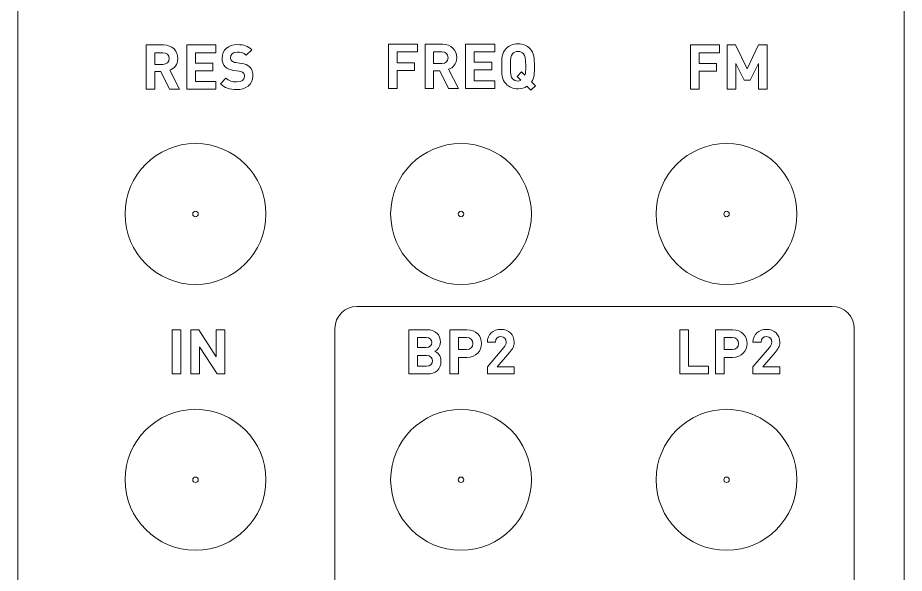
# Model space of a CAD drawing. Header units: inches. Extents: x 85 to 125, y -208 to -80.
# Drawn here: x 84.81 to 125.11, y -183.1 to -157.88 of the extents above; entities that cross this region are included whole.
import ezdxf

# ---------------------------------------------------------------- set-up
doc = ezdxf.new("R2010")
doc.units = ezdxf.units.IN
doc.header["$MEASUREMENT"] = 0
doc.layers.add('cut rectangle', color=7, linetype='Continuous')
doc.layers.add('drawing', color=7, linetype='Continuous')

# ---------------------------------------------------------------- blocks, each defined once
blk = doc.blocks.new('block 5')
at = {"layer": 'drawing', "color": 7, "lineweight": 9, "true_color": 0xffffff}
blk.add_lwpolyline([(93.814, -159.463), (92.883, -159.463), (92.883, -159.934), (93.675, -159.934), (93.675, -160.284), (92.883, -160.284), (92.883, -160.772), (93.814, -160.772), (93.814, -161.122), (92.49, -161.122), (92.49, -159.113), (93.814, -159.113), (93.814, -159.463)], dxfattribs=at)
for points, knots in [([(91.711, -161.122), (91.711, -161.122), (91.318, -160.321), (91.318, -160.321), (91.318, -160.321), (91.036, -160.321), (91.036, -160.321), (91.036, -160.321), (91.036, -161.122), (91.036, -161.122), (91.036, -161.122), (90.644, -161.122), (90.644, -161.122), (90.644, -161.122), (90.644, -159.113), (90.644, -159.113), (90.644, -159.113), (91.431, -159.113), (91.431, -159.113), (91.84, -159.113), (92.083, -159.393), (92.083, -159.728), (92.083, -160.011), (91.911, -160.186), (91.716, -160.256), (91.716, -160.256), (92.165, -161.122), (92.165, -161.122), (92.165, -161.122), (91.711, -161.122), (91.711, -161.122)], [0, 0, 0, 0, 1, 1, 1, 2, 2, 2, 3, 3, 3, 4, 4, 4, 5, 5, 5, 6, 6, 6, 7, 7, 7, 8, 8, 8, 9, 9, 9, 10, 10, 10, 10]), ([(94.751, -161.139), (94.447, -161.139), (94.215, -161.074), (94.018, -160.874), (94.018, -160.874), (94.272, -160.62), (94.272, -160.62), (94.399, -160.747), (94.571, -160.789), (94.757, -160.789), (94.988, -160.789), (95.113, -160.702), (95.113, -160.541), (95.113, -160.47), (95.093, -160.411), (95.05, -160.372), (95.011, -160.335), (94.966, -160.315), (94.873, -160.301), (94.873, -160.301), (94.63, -160.267), (94.63, -160.267), (94.458, -160.242), (94.331, -160.188), (94.241, -160.101), (94.145, -160.005), (94.097, -159.875), (94.097, -159.706), (94.097, -159.347), (94.362, -159.096), (94.796, -159.096), (95.073, -159.096), (95.273, -159.164), (95.446, -159.33), (95.446, -159.33), (95.197, -159.576), (95.197, -159.576), (95.07, -159.455), (94.918, -159.438), (94.785, -159.438), (94.576, -159.438), (94.475, -159.553), (94.475, -159.692), (94.475, -159.742), (94.492, -159.796), (94.534, -159.836), (94.574, -159.872), (94.638, -159.903), (94.72, -159.915), (94.72, -159.915), (94.957, -159.949), (94.957, -159.949), (95.141, -159.974), (95.256, -160.025), (95.341, -160.104), (95.448, -160.205), (95.496, -160.352), (95.496, -160.53), (95.496, -160.919), (95.172, -161.139), (94.751, -161.139)], [0, 0, 0, 0, 1, 1, 1, 2, 2, 2, 3, 3, 3, 4, 4, 4, 5, 5, 5, 6, 6, 6, 7, 7, 7, 8, 8, 8, 9, 9, 9, 10, 10, 10, 11, 11, 11, 12, 12, 12, 13, 13, 13, 14, 14, 14, 15, 15, 15, 16, 16, 16, 17, 17, 17, 18, 18, 18, 19, 19, 19, 20, 20, 20, 20]), ([(91.406, -159.463), (91.406, -159.463), (91.036, -159.463), (91.036, -159.463), (91.036, -159.463), (91.036, -159.994), (91.036, -159.994), (91.036, -159.994), (91.406, -159.994), (91.406, -159.994), (91.578, -159.994), (91.691, -159.884), (91.691, -159.728), (91.691, -159.573), (91.578, -159.463), (91.406, -159.463)], [0, 0, 0, 0, 1, 1, 1, 2, 2, 2, 3, 3, 3, 4, 4, 4, 5, 5, 5, 5])]:
    blk.add_open_spline(points, degree=3, knots=knots, dxfattribs=at)
blk = doc.blocks.new('block 6')
at = {"layer": 'drawing', "color": 7, "lineweight": 9, "true_color": 0xffffff}
for points in [[(102.048, -159.425), (102.048, -159.919), (102.841, -159.919), (102.841, -160.269), (102.048, -160.269), (102.048, -161.084), (101.655, -161.084), (101.655, -159.075), (102.979, -159.075), (102.979, -159.425), (102.048, -159.425)], [(105.168, -161.084), (105.168, -159.075), (106.491, -159.075), (106.491, -159.425), (105.56, -159.425), (105.56, -159.897), (106.353, -159.897), (106.353, -160.246), (105.56, -160.246), (105.56, -160.734), (106.491, -160.734), (106.491, -161.084), (105.168, -161.084)]]:
    blk.add_lwpolyline(points, dxfattribs=at)
for points, knots in [([(104.388, -161.084), (104.388, -161.084), (103.995, -160.283), (103.995, -160.283), (103.995, -160.283), (103.713, -160.283), (103.713, -160.283), (103.713, -160.283), (103.713, -161.084), (103.713, -161.084), (103.713, -161.084), (103.321, -161.084), (103.321, -161.084), (103.321, -161.084), (103.321, -159.075), (103.321, -159.075), (103.321, -159.075), (104.108, -159.075), (104.108, -159.075), (104.517, -159.075), (104.76, -159.355), (104.76, -159.69), (104.76, -159.973), (104.588, -160.148), (104.393, -160.218), (104.393, -160.218), (104.842, -161.084), (104.842, -161.084), (104.842, -161.084), (104.388, -161.084), (104.388, -161.084)], [0, 0, 0, 0, 1, 1, 1, 2, 2, 2, 3, 3, 3, 4, 4, 4, 5, 5, 5, 6, 6, 6, 7, 7, 7, 8, 8, 8, 9, 9, 9, 10, 10, 10, 10]), ([(108.133, -161.169), (108.133, -161.169), (107.956, -160.991), (107.956, -160.991), (107.843, -161.065), (107.707, -161.101), (107.55, -161.101), (107.321, -161.101), (107.146, -161.022), (107.005, -160.881), (106.802, -160.678), (106.808, -160.427), (106.808, -160.08), (106.808, -159.733), (106.802, -159.482), (107.005, -159.278), (107.146, -159.138), (107.321, -159.058), (107.55, -159.058), (107.778, -159.058), (107.95, -159.138), (108.091, -159.278), (108.295, -159.482), (108.292, -159.733), (108.292, -160.08), (108.292, -160.382), (108.295, -160.604), (108.168, -160.791), (108.168, -160.791), (108.339, -160.963), (108.339, -160.963), (108.339, -160.963), (108.133, -161.169), (108.133, -161.169)], [0, 0, 0, 0, 1, 1, 1, 2, 2, 2, 3, 3, 3, 4, 4, 4, 5, 5, 5, 6, 6, 6, 7, 7, 7, 8, 8, 8, 9, 9, 9, 10, 10, 10, 11, 11, 11, 11]), ([(104.083, -159.425), (104.083, -159.425), (103.713, -159.425), (103.713, -159.425), (103.713, -159.425), (103.713, -159.956), (103.713, -159.956), (103.713, -159.956), (104.083, -159.956), (104.083, -159.956), (104.255, -159.956), (104.368, -159.846), (104.368, -159.69), (104.368, -159.535), (104.255, -159.425), (104.083, -159.425)], [0, 0, 0, 0, 1, 1, 1, 2, 2, 2, 3, 3, 3, 4, 4, 4, 5, 5, 5, 5]), ([(107.8, -159.515), (107.745, -159.45), (107.657, -159.408), (107.55, -159.408), (107.442, -159.408), (107.352, -159.45), (107.296, -159.515), (107.22, -159.6), (107.2, -159.693), (107.2, -160.08), (107.2, -160.466), (107.22, -160.559), (107.296, -160.644), (107.352, -160.709), (107.442, -160.751), (107.55, -160.751), (107.598, -160.751), (107.643, -160.74), (107.679, -160.714), (107.679, -160.714), (107.505, -160.542), (107.505, -160.542), (107.505, -160.542), (107.713, -160.336), (107.713, -160.336), (107.713, -160.336), (107.863, -160.486), (107.863, -160.486), (107.893, -160.398), (107.9, -160.283), (107.9, -160.08), (107.9, -159.693), (107.877, -159.6), (107.8, -159.515)], [0, 0, 0, 0, 1, 1, 1, 2, 2, 2, 3, 3, 3, 4, 4, 4, 5, 5, 5, 6, 6, 6, 7, 7, 7, 8, 8, 8, 9, 9, 9, 10, 10, 10, 11, 11, 11, 11])]:
    blk.add_open_spline(points, degree=3, knots=knots, dxfattribs=at)
blk = doc.blocks.new('block 7')
at = {"layer": 'drawing', "color": 7, "lineweight": 9, "true_color": 0xffffff}
for points in [[(91.821, -174.054), (91.821, -172.045), (92.213, -172.045), (92.213, -174.054), (91.821, -174.054)], [(93.87, -174.054), (93.074, -172.821), (93.074, -174.054), (92.682, -174.054), (92.682, -172.045), (93.032, -172.045), (93.828, -173.276), (93.828, -172.045), (94.22, -172.045), (94.22, -174.054), (93.87, -174.054)]]:
    blk.add_lwpolyline(points, dxfattribs=at)
blk = doc.blocks.new('block 9')
at = {"layer": 'drawing', "color": 7, "lineweight": 9, "true_color": 0xffffff}
for points in [[(114.901, -172.045), (115.294, -172.045), (115.294, -173.705), (116.204, -173.705), (116.204, -174.054), (114.901, -174.054), (114.901, -172.045)], [(104.012, -185.935), (102.708, -185.935), (102.708, -183.926), (103.101, -183.926), (103.101, -185.585), (104.012, -185.585), (104.012, -185.935)], [(107.315, -185.65), (107.131, -185.65), (107.131, -185.935), (106.779, -185.935), (106.779, -185.65), (105.958, -185.65), (105.958, -185.303), (106.646, -183.926), (107.047, -183.926), (106.359, -185.303), (106.779, -185.303), (106.779, -184.928), (107.131, -184.928), (107.131, -185.303), (107.315, -185.303), (107.315, -185.65)], [(113.14, -185.935), (111.916, -185.935), (111.916, -184.049), (112.285, -184.049), (112.285, -185.607), (113.14, -185.607), (113.14, -185.935)], [(116.237, -185.668), (116.065, -185.668), (116.065, -185.935), (115.733, -185.935), (115.733, -185.668), (114.962, -185.668), (114.962, -185.342), (115.609, -184.049), (115.985, -184.049), (115.339, -185.342), (115.733, -185.342), (115.733, -184.989), (116.065, -184.989), (116.065, -185.342), (116.237, -185.342), (116.237, -185.668)], [(118.66, -185.935), (118.384, -185.935), (117.762, -184.049), (118.144, -184.049), (118.522, -185.278), (118.901, -184.049), (119.286, -184.049), (118.66, -185.935)], [(122.171, -185.935), (122.058, -185.601), (121.389, -185.601), (121.275, -185.935), (120.89, -185.935), (121.577, -184.049), (121.865, -184.049), (122.554, -185.935), (122.171, -185.935)], [(117.576, -185.329), (116.5, -185.824), (116.5, -185.461), (117.138, -185.18), (116.5, -184.896), (116.5, -184.533), (117.576, -185.029), (117.576, -185.329)], [(121.492, -185.291), (121.96, -185.291), (121.73, -184.605), (121.492, -185.291)]]:
    blk.add_lwpolyline(points, dxfattribs=at)
for points, knots in [([(121.828, -170.989), (121.828, -170.989), (100.224, -170.989), (100.224, -170.989), (99.674, -170.989), (99.224, -171.44), (99.224, -171.99), (99.224, -171.99), (99.224, -196.242), (99.224, -196.242), (99.224, -196.793), (99.674, -197.243), (100.224, -197.243), (100.224, -197.243), (121.828, -197.243), (121.828, -197.243), (122.378, -197.243), (122.828, -196.793), (122.828, -196.242), (122.828, -196.242), (122.828, -171.99), (122.828, -171.99), (122.828, -171.44), (122.378, -170.989), (121.828, -170.989)], [0, 0, 0, 0, 1, 1, 1, 2, 2, 2, 3, 3, 3, 4, 4, 4, 5, 5, 5, 6, 6, 6, 7, 7, 7, 8, 8, 8, 8]), ([(103.432, -174.054), (103.432, -174.054), (102.591, -174.054), (102.591, -174.054), (102.591, -174.054), (102.591, -172.045), (102.591, -172.045), (102.591, -172.045), (103.398, -172.045), (103.398, -172.045), (103.791, -172.045), (104.019, -172.265), (104.019, -172.61), (104.019, -172.833), (103.872, -172.977), (103.771, -173.025), (103.892, -173.081), (104.047, -173.208), (104.047, -173.476), (104.047, -173.851), (103.791, -174.054), (103.432, -174.054)], [0, 0, 0, 0, 1, 1, 1, 2, 2, 2, 3, 3, 3, 4, 4, 4, 5, 5, 5, 6, 6, 6, 7, 7, 7, 7]), ([(105.228, -173.298), (105.228, -173.298), (104.841, -173.298), (104.841, -173.298), (104.841, -173.298), (104.841, -174.054), (104.841, -174.054), (104.841, -174.054), (104.449, -174.054), (104.449, -174.054), (104.449, -174.054), (104.449, -172.045), (104.449, -172.045), (104.449, -172.045), (105.228, -172.045), (105.228, -172.045), (105.642, -172.045), (105.891, -172.33), (105.891, -172.672), (105.891, -173.013), (105.642, -173.298), (105.228, -173.298)], [0, 0, 0, 0, 1, 1, 1, 2, 2, 2, 3, 3, 3, 4, 4, 4, 5, 5, 5, 6, 6, 6, 7, 7, 7, 7]), ([(107.376, -173.724), (107.376, -173.724), (107.376, -174.054), (107.376, -174.054), (107.376, -174.054), (106.154, -174.054), (106.154, -174.054), (106.154, -174.054), (106.154, -173.724), (106.154, -173.724), (106.154, -173.724), (106.905, -172.853), (106.905, -172.853), (106.978, -172.765), (107.009, -172.703), (107.009, -172.61), (107.009, -172.46), (106.921, -172.358), (106.766, -172.358), (106.645, -172.358), (106.521, -172.42), (106.521, -172.615), (106.521, -172.615), (106.154, -172.615), (106.154, -172.615), (106.154, -172.249), (106.422, -172.028), (106.766, -172.028), (107.122, -172.028), (107.376, -172.251), (107.376, -172.613), (107.376, -172.807), (107.3, -172.912), (107.161, -173.073), (107.161, -173.073), (106.6, -173.724), (106.6, -173.724), (106.6, -173.724), (107.376, -173.724), (107.376, -173.724)], [0, 0, 0, 0, 1, 1, 1, 2, 2, 2, 3, 3, 3, 4, 4, 4, 5, 5, 5, 6, 6, 6, 7, 7, 7, 8, 8, 8, 9, 9, 9, 10, 10, 10, 11, 11, 11, 12, 12, 12, 13, 13, 13, 13]), ([(116.524, -172.045), (116.524, -172.045), (117.303, -172.045), (117.303, -172.045), (117.718, -172.045), (117.966, -172.33), (117.966, -172.672), (117.966, -173.013), (117.718, -173.298), (117.303, -173.298), (117.303, -173.298), (116.916, -173.298), (116.916, -173.298), (116.916, -173.298), (116.916, -174.054), (116.916, -174.054), (116.916, -174.054), (116.524, -174.054), (116.524, -174.054), (116.524, -174.054), (116.524, -172.045), (116.524, -172.045)], [0, 0, 0, 0, 1, 1, 1, 2, 2, 2, 3, 3, 3, 4, 4, 4, 5, 5, 5, 6, 6, 6, 7, 7, 7, 7]), ([(118.229, -173.724), (118.229, -173.724), (118.98, -172.853), (118.98, -172.853), (119.054, -172.765), (119.085, -172.703), (119.085, -172.61), (119.085, -172.46), (118.997, -172.358), (118.841, -172.358), (118.72, -172.358), (118.596, -172.42), (118.596, -172.615), (118.596, -172.615), (118.229, -172.615), (118.229, -172.615), (118.229, -172.249), (118.497, -172.028), (118.841, -172.028), (119.197, -172.028), (119.451, -172.251), (119.451, -172.613), (119.451, -172.807), (119.375, -172.912), (119.237, -173.073), (119.237, -173.073), (118.675, -173.724), (118.675, -173.724), (118.675, -173.724), (119.451, -173.724), (119.451, -173.724), (119.451, -173.724), (119.451, -174.054), (119.451, -174.054), (119.451, -174.054), (118.229, -174.054), (118.229, -174.054), (118.229, -174.054), (118.229, -173.724), (118.229, -173.724)], [0, 0, 0, 0, 1, 1, 1, 2, 2, 2, 3, 3, 3, 4, 4, 4, 5, 5, 5, 6, 6, 6, 7, 7, 7, 8, 8, 8, 9, 9, 9, 10, 10, 10, 11, 11, 11, 12, 12, 12, 13, 13, 13, 13]), ([(103.627, -172.627), (103.627, -172.489), (103.534, -172.395), (103.367, -172.395), (103.367, -172.395), (102.984, -172.395), (102.984, -172.395), (102.984, -172.395), (102.984, -172.858), (102.984, -172.858), (102.984, -172.858), (103.367, -172.858), (103.367, -172.858), (103.534, -172.858), (103.627, -172.765), (103.627, -172.627)], [0, 0, 0, 0, 1, 1, 1, 2, 2, 2, 3, 3, 3, 4, 4, 4, 5, 5, 5, 5]), ([(105.208, -172.395), (105.208, -172.395), (104.841, -172.395), (104.841, -172.395), (104.841, -172.395), (104.841, -172.946), (104.841, -172.946), (104.841, -172.946), (105.208, -172.946), (105.208, -172.946), (105.386, -172.946), (105.498, -172.836), (105.498, -172.672), (105.498, -172.508), (105.386, -172.395), (105.208, -172.395)], [0, 0, 0, 0, 1, 1, 1, 2, 2, 2, 3, 3, 3, 4, 4, 4, 5, 5, 5, 5]), ([(117.574, -172.672), (117.574, -172.508), (117.461, -172.395), (117.283, -172.395), (117.283, -172.395), (116.916, -172.395), (116.916, -172.395), (116.916, -172.395), (116.916, -172.946), (116.916, -172.946), (116.916, -172.946), (117.283, -172.946), (117.283, -172.946), (117.461, -172.946), (117.574, -172.836), (117.574, -172.672)], [0, 0, 0, 0, 1, 1, 1, 2, 2, 2, 3, 3, 3, 4, 4, 4, 5, 5, 5, 5]), ([(103.393, -173.211), (103.393, -173.211), (102.984, -173.211), (102.984, -173.211), (102.984, -173.211), (102.984, -173.705), (102.984, -173.705), (102.984, -173.705), (103.393, -173.705), (103.393, -173.705), (103.57, -173.705), (103.655, -173.592), (103.655, -173.456), (103.655, -173.321), (103.57, -173.211), (103.393, -173.211)], [0, 0, 0, 0, 1, 1, 1, 2, 2, 2, 3, 3, 3, 4, 4, 4, 5, 5, 5, 5]), ([(105.111, -185.179), (105.111, -185.179), (104.724, -185.179), (104.724, -185.179), (104.724, -185.179), (104.724, -185.935), (104.724, -185.935), (104.724, -185.935), (104.332, -185.935), (104.332, -185.935), (104.332, -185.935), (104.332, -183.926), (104.332, -183.926), (104.332, -183.926), (105.111, -183.926), (105.111, -183.926), (105.525, -183.926), (105.773, -184.211), (105.773, -184.552), (105.773, -184.894), (105.525, -185.179), (105.111, -185.179)], [0, 0, 0, 0, 1, 1, 1, 2, 2, 2, 3, 3, 3, 4, 4, 4, 5, 5, 5, 6, 6, 6, 7, 7, 7, 7]), ([(114.169, -185.225), (114.169, -185.225), (113.806, -185.225), (113.806, -185.225), (113.806, -185.225), (113.806, -185.935), (113.806, -185.935), (113.806, -185.935), (113.438, -185.935), (113.438, -185.935), (113.438, -185.935), (113.438, -184.049), (113.438, -184.049), (113.438, -184.049), (114.169, -184.049), (114.169, -184.049), (114.558, -184.049), (114.792, -184.316), (114.792, -184.637), (114.792, -184.957), (114.558, -185.225), (114.169, -185.225)], [0, 0, 0, 0, 1, 1, 1, 2, 2, 2, 3, 3, 3, 4, 4, 4, 5, 5, 5, 6, 6, 6, 7, 7, 7, 7]), ([(119.883, -185.524), (119.938, -185.591), (120.018, -185.622), (120.119, -185.622), (120.296, -185.622), (120.396, -185.516), (120.436, -185.355), (120.436, -185.355), (120.81, -185.355), (120.81, -185.355), (120.746, -185.739), (120.476, -185.951), (120.116, -185.951), (119.915, -185.951), (119.745, -185.882), (119.607, -185.744), (119.525, -185.662), (119.475, -185.567), (119.453, -185.461), (119.432, -185.355), (119.421, -185.199), (119.421, -184.992), (119.421, -184.785), (119.432, -184.629), (119.453, -184.523), (119.475, -184.414), (119.525, -184.322), (119.607, -184.24), (119.745, -184.102), (119.915, -184.033), (120.116, -184.033), (120.479, -184.033), (120.746, -184.245), (120.81, -184.629), (120.81, -184.629), (120.436, -184.629), (120.436, -184.629), (120.396, -184.467), (120.296, -184.362), (120.119, -184.362), (120.018, -184.362), (119.938, -184.393), (119.883, -184.459), (119.805, -184.541), (119.789, -184.626), (119.789, -184.992), (119.789, -185.358), (119.805, -185.442), (119.883, -185.524)], [0, 0, 0, 0, 1, 1, 1, 2, 2, 2, 3, 3, 3, 4, 4, 4, 5, 5, 5, 6, 6, 6, 7, 7, 7, 8, 8, 8, 9, 9, 9, 10, 10, 10, 11, 11, 11, 12, 12, 12, 13, 13, 13, 14, 14, 14, 15, 15, 15, 16, 16, 16, 16]), ([(105.091, -184.276), (105.091, -184.276), (104.724, -184.276), (104.724, -184.276), (104.724, -184.276), (104.724, -184.826), (104.724, -184.826), (104.724, -184.826), (105.091, -184.826), (105.091, -184.826), (105.268, -184.826), (105.381, -184.716), (105.381, -184.552), (105.381, -184.389), (105.268, -184.276), (105.091, -184.276)], [0, 0, 0, 0, 1, 1, 1, 2, 2, 2, 3, 3, 3, 4, 4, 4, 5, 5, 5, 5]), ([(114.15, -184.377), (114.15, -184.377), (113.806, -184.377), (113.806, -184.377), (113.806, -184.377), (113.806, -184.894), (113.806, -184.894), (113.806, -184.894), (114.15, -184.894), (114.15, -184.894), (114.318, -184.894), (114.423, -184.79), (114.423, -184.637), (114.423, -184.483), (114.318, -184.377), (114.15, -184.377)], [0, 0, 0, 0, 1, 1, 1, 2, 2, 2, 3, 3, 3, 4, 4, 4, 5, 5, 5, 5])]:
    blk.add_open_spline(points, degree=3, knots=knots, dxfattribs=at)

msp = doc.modelspace()

# ---------------------------------------------------------------- linework, layer by layer
at = {"layer": 'cut rectangle', "color": 12, "lineweight": 9, "true_color": 0xe30513}
msp.add_lwpolyline([(125.107, -208.329), (84.806, -208.329), (84.806, -79.826), (125.107, -79.826), (125.107, -208.329)], dxfattribs=at)
for points in [[(89.688, -166.788), (89.688, -168.556), (91.12, -169.988), (92.888, -169.988), (94.655, -169.988), (96.088, -168.556), (96.088, -166.788), (96.088, -165.021), (94.655, -163.588), (92.888, -163.588), (91.12, -163.588), (89.688, -165.021), (89.688, -166.788)], [(101.758, -166.788), (101.758, -168.555), (103.191, -169.988), (104.958, -169.988), (106.726, -169.988), (108.158, -168.555), (108.158, -166.788), (108.158, -165.021), (106.726, -163.588), (104.958, -163.588), (103.191, -163.588), (101.758, -165.021), (101.758, -166.788)], [(113.828, -166.788), (113.828, -168.555), (115.261, -169.988), (117.029, -169.988), (118.796, -169.988), (120.229, -168.555), (120.229, -166.788), (120.229, -165.021), (118.796, -163.588), (117.029, -163.588), (115.261, -163.588), (113.828, -165.021), (113.828, -166.788)], [(89.688, -178.858), (89.688, -180.626), (91.12, -182.058), (92.888, -182.058), (94.655, -182.058), (96.088, -180.626), (96.088, -178.858), (96.088, -177.091), (94.655, -175.658), (92.888, -175.658), (91.12, -175.658), (89.688, -177.091), (89.688, -178.858)], [(101.758, -178.858), (101.758, -180.626), (103.191, -182.058), (104.958, -182.058), (106.726, -182.058), (108.158, -180.626), (108.158, -178.858), (108.158, -177.091), (106.726, -175.658), (104.958, -175.658), (103.191, -175.658), (101.758, -177.091), (101.758, -178.858)], [(113.828, -178.858), (113.828, -180.626), (115.261, -182.058), (117.029, -182.058), (118.796, -182.058), (120.229, -180.626), (120.229, -178.858), (120.229, -177.091), (118.796, -175.658), (117.029, -175.658), (115.261, -175.658), (113.828, -177.091), (113.828, -178.858)]]:
    msp.add_open_spline(points, degree=3, knots=[0, 0, 0, 0, 1, 1, 1, 2, 2, 2, 3, 3, 3, 4, 4, 4, 4], dxfattribs=at)
at = {"layer": 'cut rectangle', "color": 7, "lineweight": 9, "true_color": 0xffffff}
for points in [[(105.083, -166.788), (105.083, -166.857), (105.027, -166.913), (104.958, -166.913), (104.889, -166.913), (104.833, -166.857), (104.833, -166.788), (104.833, -166.719), (104.889, -166.663), (104.958, -166.663), (105.027, -166.663), (105.083, -166.719), (105.083, -166.788)], [(117.154, -166.788), (117.154, -166.857), (117.098, -166.913), (117.029, -166.913), (116.959, -166.913), (116.904, -166.857), (116.904, -166.788), (116.904, -166.719), (116.959, -166.663), (117.029, -166.663), (117.098, -166.663), (117.154, -166.719), (117.154, -166.788)], [(93.013, -178.858), (93.013, -178.927), (92.957, -178.983), (92.888, -178.983), (92.819, -178.983), (92.763, -178.927), (92.763, -178.858), (92.763, -178.789), (92.819, -178.733), (92.888, -178.733), (92.957, -178.733), (93.013, -178.789), (93.013, -178.858)], [(105.083, -178.858), (105.083, -178.927), (105.027, -178.983), (104.958, -178.983), (104.889, -178.983), (104.833, -178.927), (104.833, -178.858), (104.833, -178.789), (104.889, -178.733), (104.958, -178.733), (105.027, -178.733), (105.083, -178.789), (105.083, -178.858)], [(117.154, -178.858), (117.154, -178.927), (117.098, -178.983), (117.029, -178.983), (116.959, -178.983), (116.904, -178.927), (116.904, -178.858), (116.904, -178.789), (116.959, -178.733), (117.029, -178.733), (117.098, -178.733), (117.154, -178.789), (117.154, -178.858)]]:
    msp.add_open_spline(points, degree=3, knots=[0, 0, 0, 0, 1, 1, 1, 2, 2, 2, 3, 3, 3, 4, 4, 4, 4], dxfattribs=at)
at = {"layer": 'drawing', "color": 7, "lineweight": 9, "true_color": 0xffffff}
for points in [[(116.712, -159.463), (115.781, -159.463), (115.781, -159.957), (116.574, -159.957), (116.574, -160.307), (115.781, -160.307), (115.781, -161.122), (115.389, -161.122), (115.389, -159.113), (116.712, -159.113), (116.712, -159.463)], [(118.874, -161.122), (118.482, -161.122), (118.482, -159.951), (118.099, -160.713), (117.833, -160.713), (117.446, -159.951), (117.446, -161.122), (117.054, -161.122), (117.054, -159.113), (117.441, -159.113), (117.966, -160.2), (118.488, -159.113), (118.874, -159.113), (118.874, -161.122)]]:
    msp.add_lwpolyline(points, dxfattribs=at)
msp.add_open_spline([(93.013, -166.788), (93.013, -166.857), (92.957, -166.913), (92.888, -166.913), (92.819, -166.913), (92.763, -166.857), (92.763, -166.788), (92.763, -166.719), (92.819, -166.663), (92.888, -166.663), (92.957, -166.663), (93.013, -166.719), (93.013, -166.788)], degree=3, knots=[0, 0, 0, 0, 1, 1, 1, 2, 2, 2, 3, 3, 3, 4, 4, 4, 4], dxfattribs=at)

# ---------------------------------------------------------------- block references
at = {"layer": 'drawing'}
for name in ['block 5', 'block 6', 'block 9', 'block 7']:
    msp.add_blockref(name, (0, 0), dxfattribs=at)

doc.saveas('drawing.dxf')
